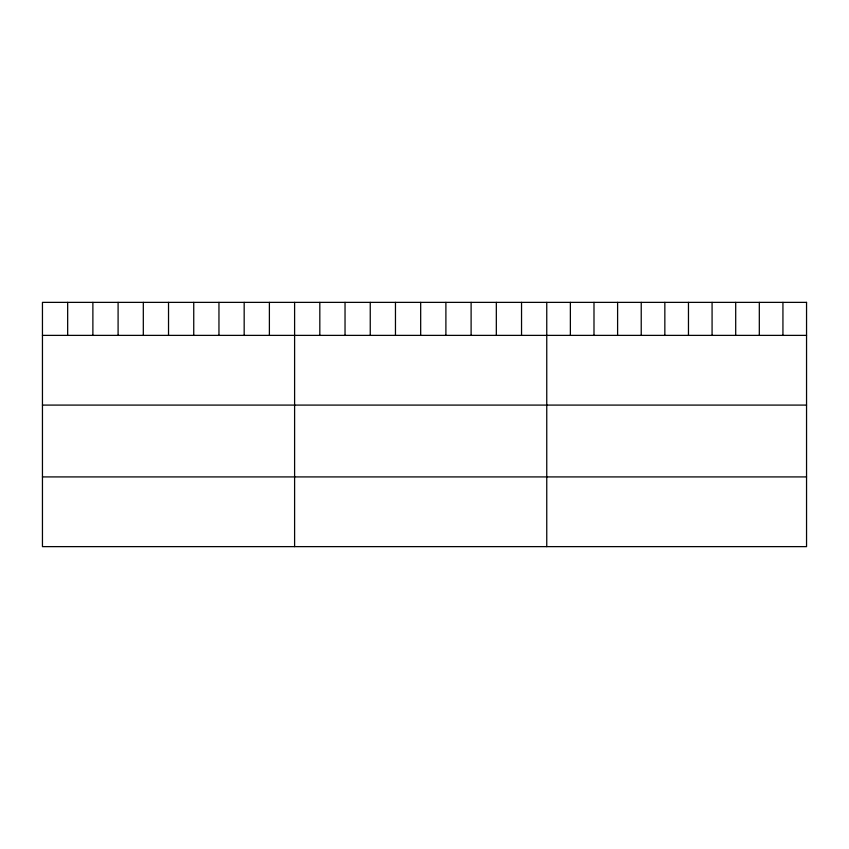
<?xml version="1.0" encoding="UTF-8"?>
<svg xmlns="http://www.w3.org/2000/svg" width="849" height="849" viewBox="0 0 849 849"><rect width="100%" height="100%" fill="white"/><g stroke="black" fill="none" stroke-linecap="round" stroke-linejoin="round"><path stroke-width="1.27" d="M42.45 335.376L806.55 335.376M42.45 405.09L806.55 405.09M42.45 476.915L806.55 476.915M782.937 302.371L782.937 335.376M759.314 302.371L759.314 335.376M735.701 302.371L735.701 335.376M712.078 302.371L712.078 335.376M688.465 302.371L688.465 335.376M664.841 302.371L664.841 335.376M641.228 302.371L641.228 335.376M617.605 302.371L617.605 335.376M593.992 302.371L593.992 335.376M570.369 302.371L570.369 335.376M546.756 302.371L546.756 546.629M521.541 302.371L521.541 335.376M496.325 302.371L496.325 335.376M471.11 302.371L471.11 335.376M445.895 302.371L445.895 335.376M420.679 302.371L420.679 335.376M395.464 302.371L395.464 335.376M370.249 302.371L370.249 335.376M345.034 302.371L345.034 335.376M319.818 302.371L319.818 335.376M294.603 302.371L294.603 546.629M269.388 302.371L269.388 335.376M244.172 302.371L244.172 335.376M218.957 302.371L218.957 335.376M193.742 302.371L193.742 335.376M168.527 302.371L168.527 335.376M143.311 302.371L143.311 335.376M118.096 302.371L118.096 335.376M92.881 302.371L92.881 335.376M67.665 302.371L67.665 335.376M806.55 302.371L42.45 302.371L42.45 546.629L806.55 546.629L806.55 302.371"/></g></svg>
